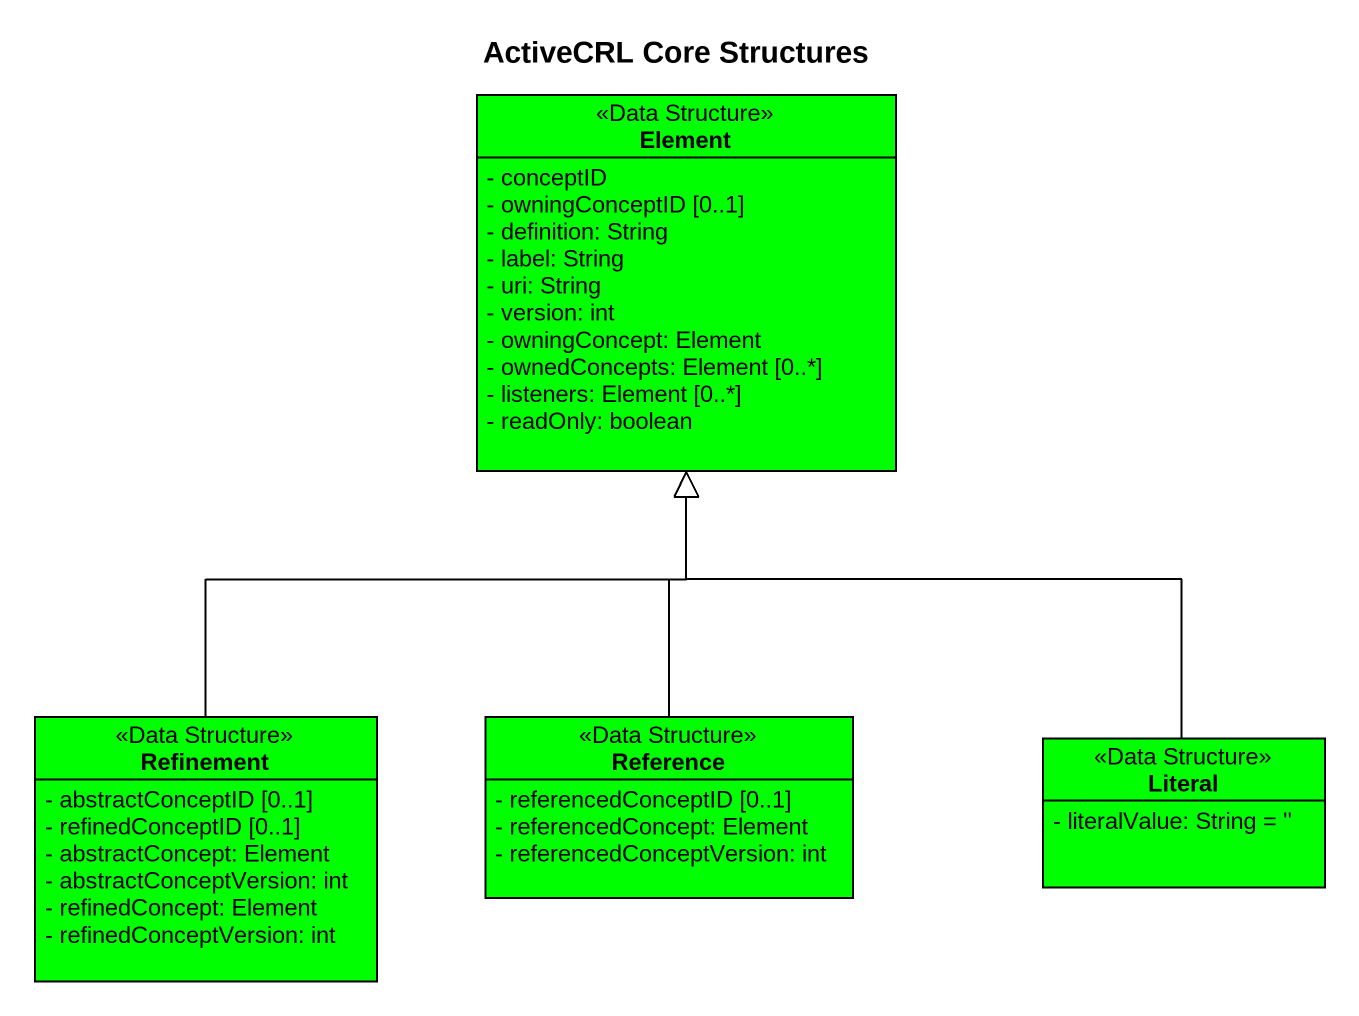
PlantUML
@startuml
title ActiveCRL Core Structures
hide circle
hide empty members
skinparam classAttributeIconSize 0
class Element <<Data Structure>> #00FF00 {
  - conceptID
  - owningConceptID [0..1]
  - definition: String
  - label: String
  - uri: String
  - version: int
  - owningConcept: Element
  - ownedConcepts: Element [0..*]
  - listeners: Element [0..*]
  - readOnly: boolean
}
class Refinement <<Data Structure>> #00FF00 {
  - abstractConceptID [0..1]
  - refinedConceptID [0..1]
  - abstractConcept: Element
  - abstractConceptVersion: int
  - refinedConcept: Element
  - refinedConceptVersion: int
}
class Reference <<Data Structure>> #00FF00 {
  - referencedConceptID [0..1]
  - referencedConcept: Element
  - referencedConceptVersion: int
}
class Literal <<Data Structure>> #00FF00 {
  - literalValue: String = ''
}
Refinement -up-|> Element
Reference -up-|> Element
Literal -up-|> Element
@enduml
